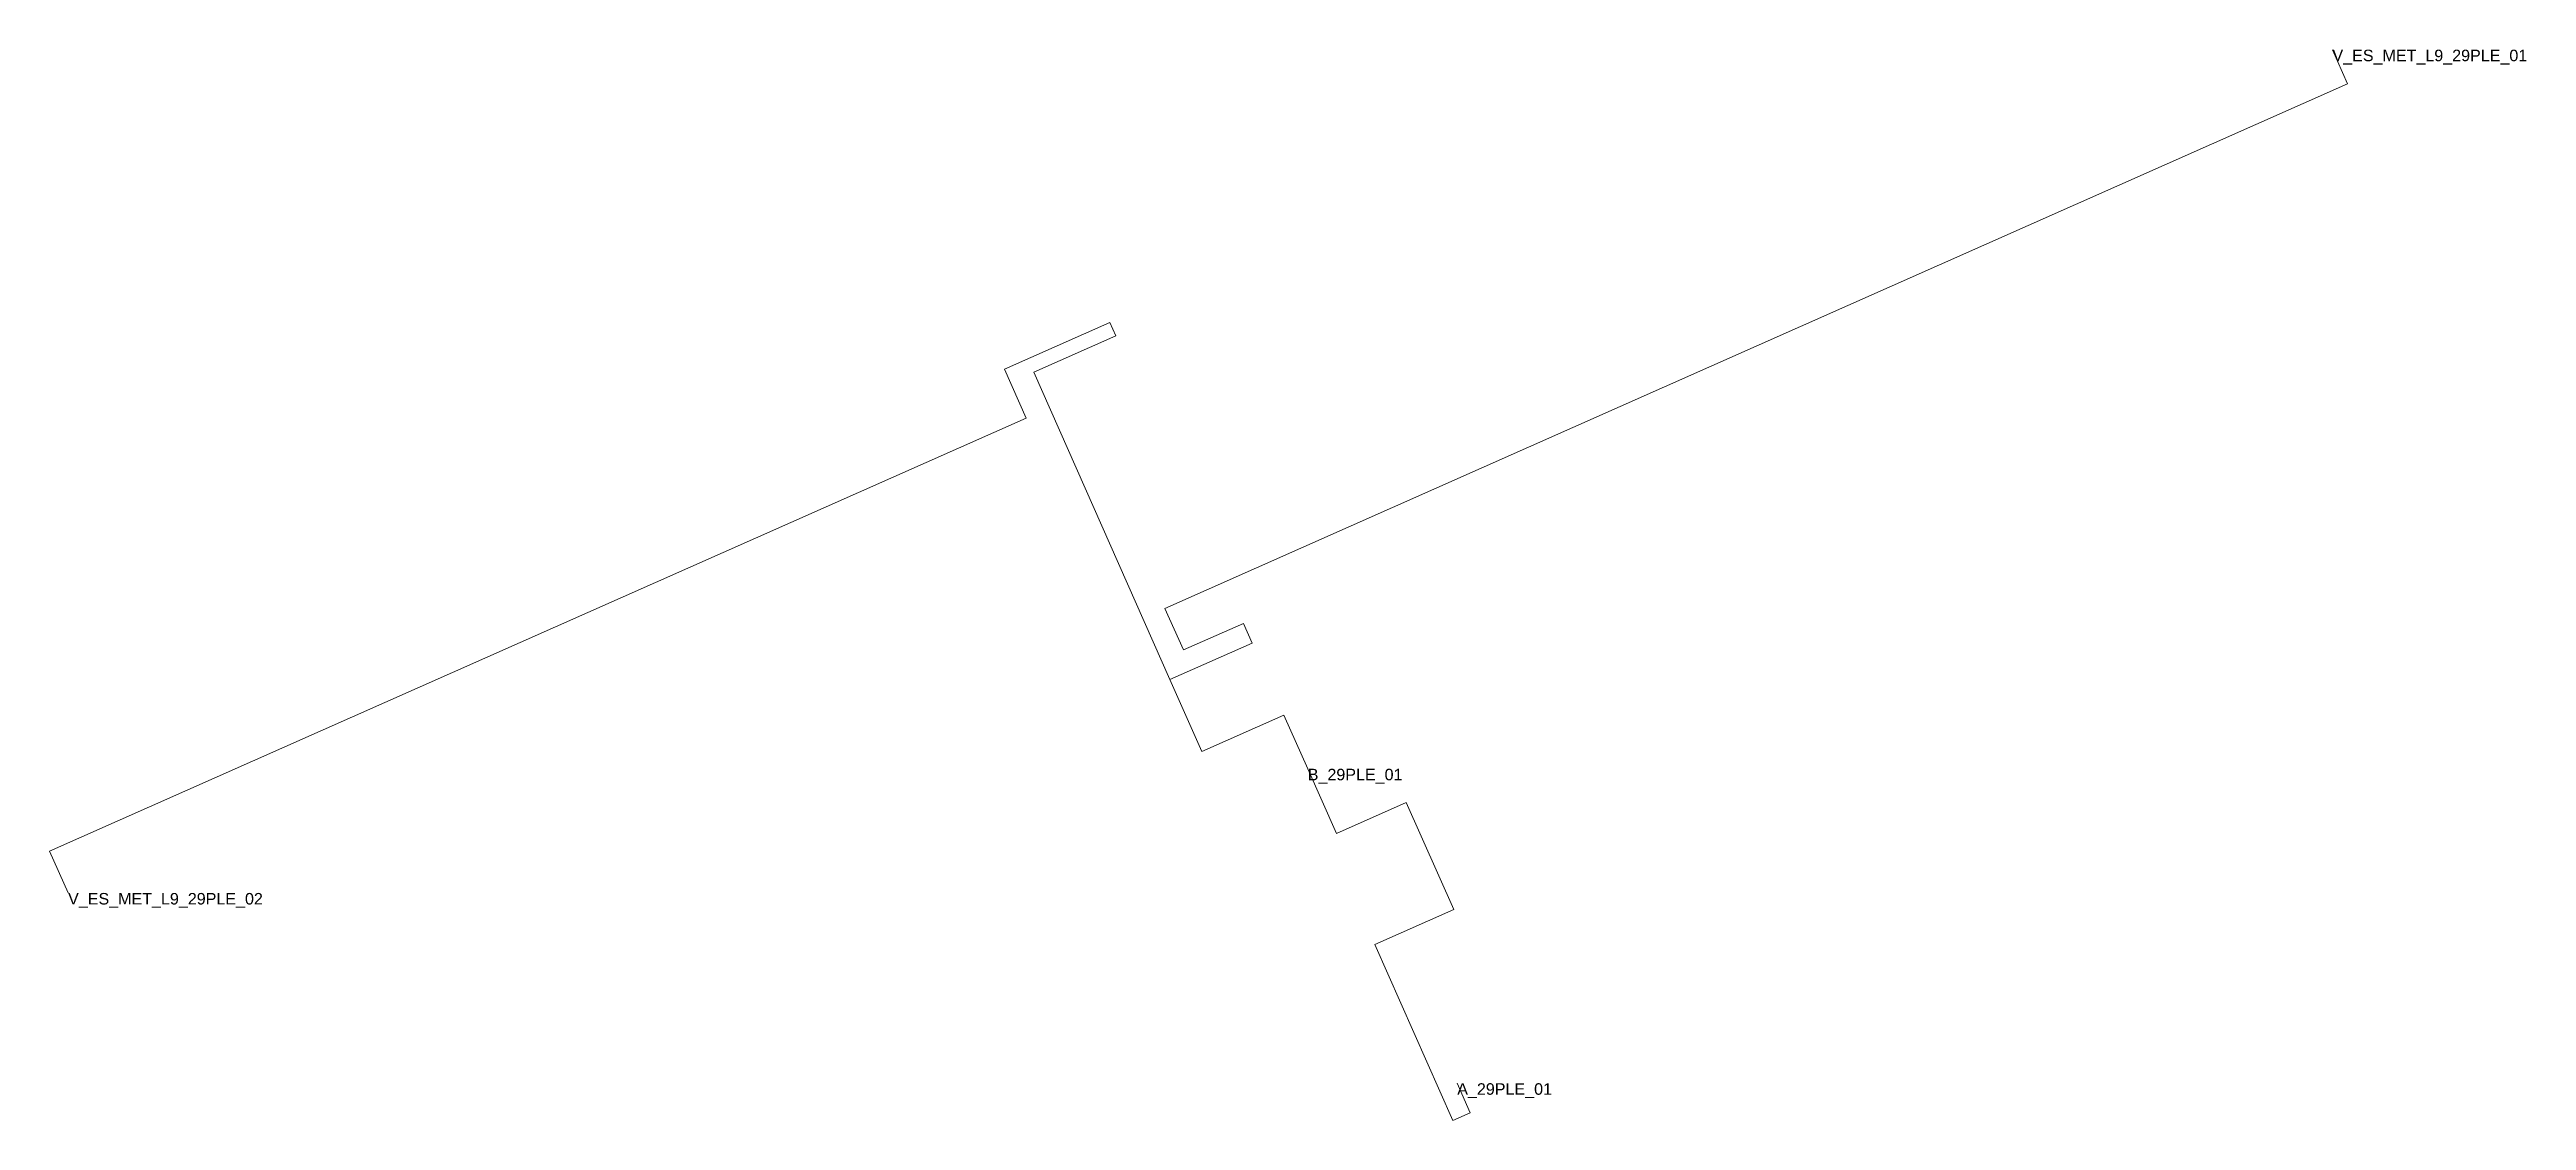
# Model space of a CAD drawing. Header units: metres. Extents: x 426945 to 427052, y 4577026 to 4577072.
import ezdxf
from ezdxf.enums import TextEntityAlignment as Align

# ---------------------------------------------------------------- set-up
doc = ezdxf.new("R2010")
doc.units = ezdxf.units.M
doc.header["$MEASUREMENT"] = 0
for name, color, linetype, lineweight, true_color in [('01_A_AccesTren_t', 40, 'Continuous', 0, 0xffd600), ('01_C_AccesExt_t', 251, 'Continuous', 0, 0x646464), ('01_I_AscensorD_l', 251, 'Continuous', 0, 0x646464), ('01_I_BarreraTarifaria_t', 251, 'Continuous', 0, 0x646464), ('01_I_HoritzontalD_l', 251, 'Continuous', 0, 0x646464)]:
    doc.layers.add(name, color=color, linetype=linetype, lineweight=lineweight, true_color=true_color)
doc.styles.add('Style-Arial', font='arial.ttf')

msp = doc.modelspace()

# ---------------------------------------------------------------- linework, layer by layer
at = {"layer": '01_I_AscensorD_l'}
for p, q in [((426990.628149, 4577060.47555, -20), (426990.888007, 4577059.889596, -10)), ((426996.428317, 4577047.396724, -20), (426996.80651, 4577046.543935, -10)), ((427006.290854, 4577026.132893), (427005.529856, 4577025.795407, -10))]:
    msp.add_line(p, q, dxfattribs=at)
at = {"layer": '01_I_HoritzontalD_l'}
for p, q in [((426993.238299, 4577044.961512, -10), (426996.80651, 4577046.543935, -10)), ((427005.723293, 4577027.412689), (427006.290854, 4577026.132893))]:
    msp.add_line(p, q, dxfattribs=at)
at = {"layer": '01_I_HoritzontalD_l', "flags": 128}
for points, elevation in [([(426996.428317, 4577047.396724), (426993.824719, 4577046.242086), (426993.023758, 4577048.048178), (427044.412816, 4577070.838084), (427043.752857, 4577072.326228)], -20), ([(426990.628149, 4577060.47555), (426986.045809, 4577058.443385), (426986.989405, 4577056.315665), (426944.554882, 4577037.496906), (426945.360427, 4577035.680479)], -20), ([(426993.238299, 4577044.961512), (426987.319796, 4577058.307175), (426990.888007, 4577059.889596)], -10), ([(426999.227781, 4577041.0778), (426998.19206, 4577043.413251), (426994.626221, 4577041.831881), (426993.238299, 4577044.961512)], -10), ([(427005.529856, 4577025.795407), (427002.141345, 4577033.436175), (427005.571848, 4577034.957526), (427003.510372, 4577039.605957), (427000.477076, 4577038.260758), (426999.227781, 4577041.0778)], -10)]:
    msp.add_lwpolyline(points, dxfattribs=dict(at, elevation=elevation))

# ---------------------------------------------------------------- texts
at = {"layer": '01_A_AccesTren_t', "style": 'Style-Arial'}
for s, p in [('V_ES_MET_L9_29PLE_01', (427043.752857, 4577072.326228, -20)), ('V_ES_MET_L9_29PLE_02', (426945.360427, 4577035.680479, -20))]:
    msp.add_text(s, height=0.5, dxfattribs=at).set_placement(p, align=Align.TOP_LEFT)
at = {"layer": '01_C_AccesExt_t', "style": 'Style-Arial'}
msp.add_text('A_29PLE_01', height=0.5, dxfattribs=at).set_placement((427005.723293, 4577027.412689), align=Align.TOP_LEFT)
at = {"layer": '01_I_BarreraTarifaria_t', "style": 'Style-Arial'}
msp.add_text('B_29PLE_01', height=0.5, dxfattribs=at).set_placement((426999.227781, 4577041.0778, -10), align=Align.TOP_LEFT)

doc.saveas('drawing.dxf')
